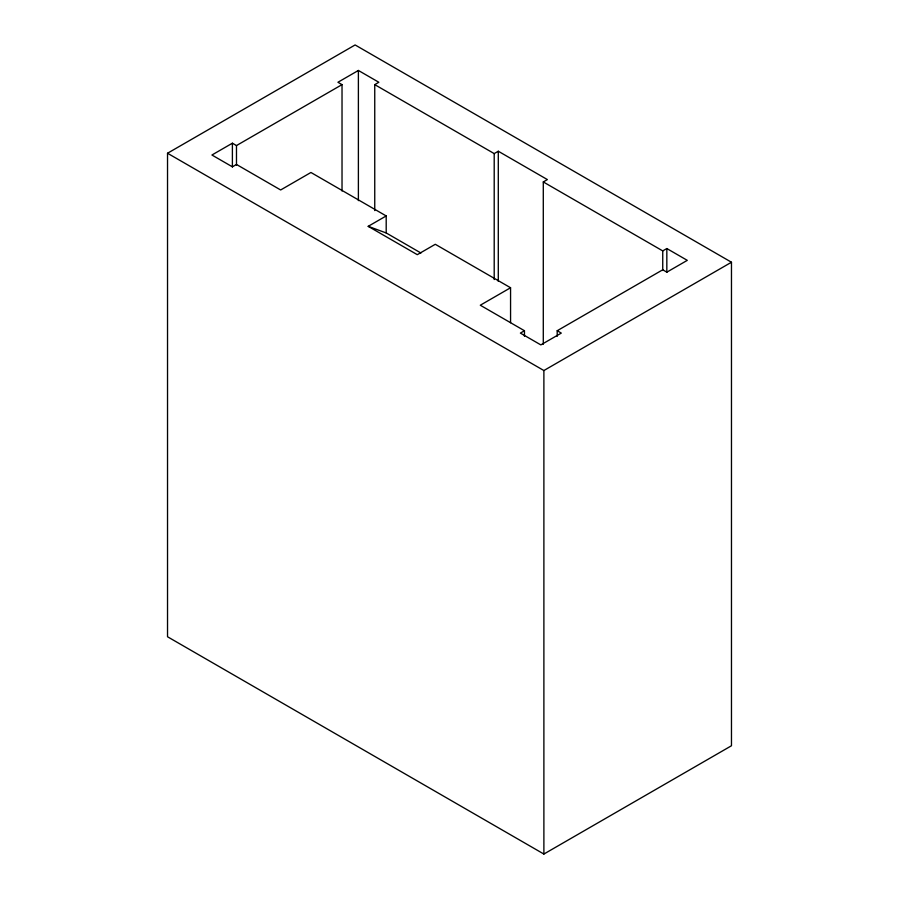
<?xml version="1.0" encoding="UTF-8"?>
<svg xmlns="http://www.w3.org/2000/svg" width="899" height="899" viewBox="0 0 899 899"><rect width="100%" height="100%" fill="white"/><g stroke="black" fill="none" stroke-linecap="round" stroke-linejoin="round"><path stroke-width="1.35" d="M167.529 153.246L355.116 44.95L731.471 262.238L731.471 745.754L543.884 854.05L167.529 636.762L167.529 153.246L543.884 370.534L731.471 262.238M342.025 191.004L342.025 84.63L236.482 145.559L232.392 143.199L211.928 155.01L232.392 166.821L236.482 164.461L280.657 189.97L310.93 172.484L386.199 215.94L386.199 232.953L420.923 253.001M374.748 210.591L374.748 84.63L378.839 82.27L358.386 70.459L337.934 82.27L342.025 84.63M510.565 322.73L510.565 287.747L435.296 244.292L417.293 254.675L368.197 226.334L386.199 215.94M374.748 84.63L494.203 153.594L498.293 151.234L547.379 179.575L543.288 181.935L543.288 344.295M510.565 287.747L480.291 305.222L524.465 330.731L524.465 336.327M524.465 330.731L520.375 333.091L540.838 344.901L561.291 333.091L557.2 330.731L557.2 336.327M543.288 181.935L662.743 250.9L666.833 248.54L687.286 260.35L666.833 272.161L662.743 269.79L557.2 330.731M368.197 226.334L386.199 232.953M666.833 248.54L666.833 272.33M662.743 250.9L662.743 270.498M543.884 370.534L543.884 854.05M498.293 151.234L498.293 281.398M494.203 153.594L494.203 279.555M358.386 70.459L358.386 200.623M236.482 145.559L236.482 165.158M232.392 143.199L232.392 166.989"/></g></svg>
